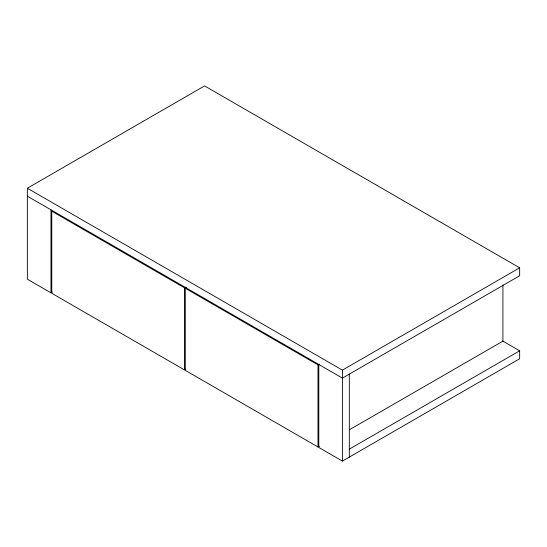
<?xml version="1.0" encoding="UTF-8"?>
<svg xmlns="http://www.w3.org/2000/svg" width="547" height="547" viewBox="0 0 547 547"><rect width="100%" height="100%" fill="white"/><g stroke="black" fill="none" stroke-linecap="round" stroke-linejoin="round"><path stroke-width="0.82" d="M52.362 292.03L50.98 292.83L27.35 279.182L27.35 188.23L204.578 85.906L519.65 267.818L519.65 275.77L342.422 378.093L27.35 196.188M185.871 369.116L184.489 369.909L51.767 293.281L51.767 211.197L184.489 287.825L185.871 287.031M319.38 446.195L318.005 446.995L185.283 370.367L185.283 288.283L186.657 287.483M185.283 288.283L318.005 364.904L319.38 364.111M27.35 188.23L342.422 370.134L519.65 267.818M349.533 429.696L502.912 341.143L502.912 284.871M349.314 449.155L519.65 350.812L519.65 358.77L342.422 461.094L318.792 447.446L318.792 364.452M502.638 340.986L519.65 350.812M349.314 374.114L349.314 457.114M342.422 370.134L342.422 461.094M318.005 364.904L318.005 446.995M184.489 287.825L184.489 369.909M50.98 209.836L50.98 292.83"/></g></svg>
